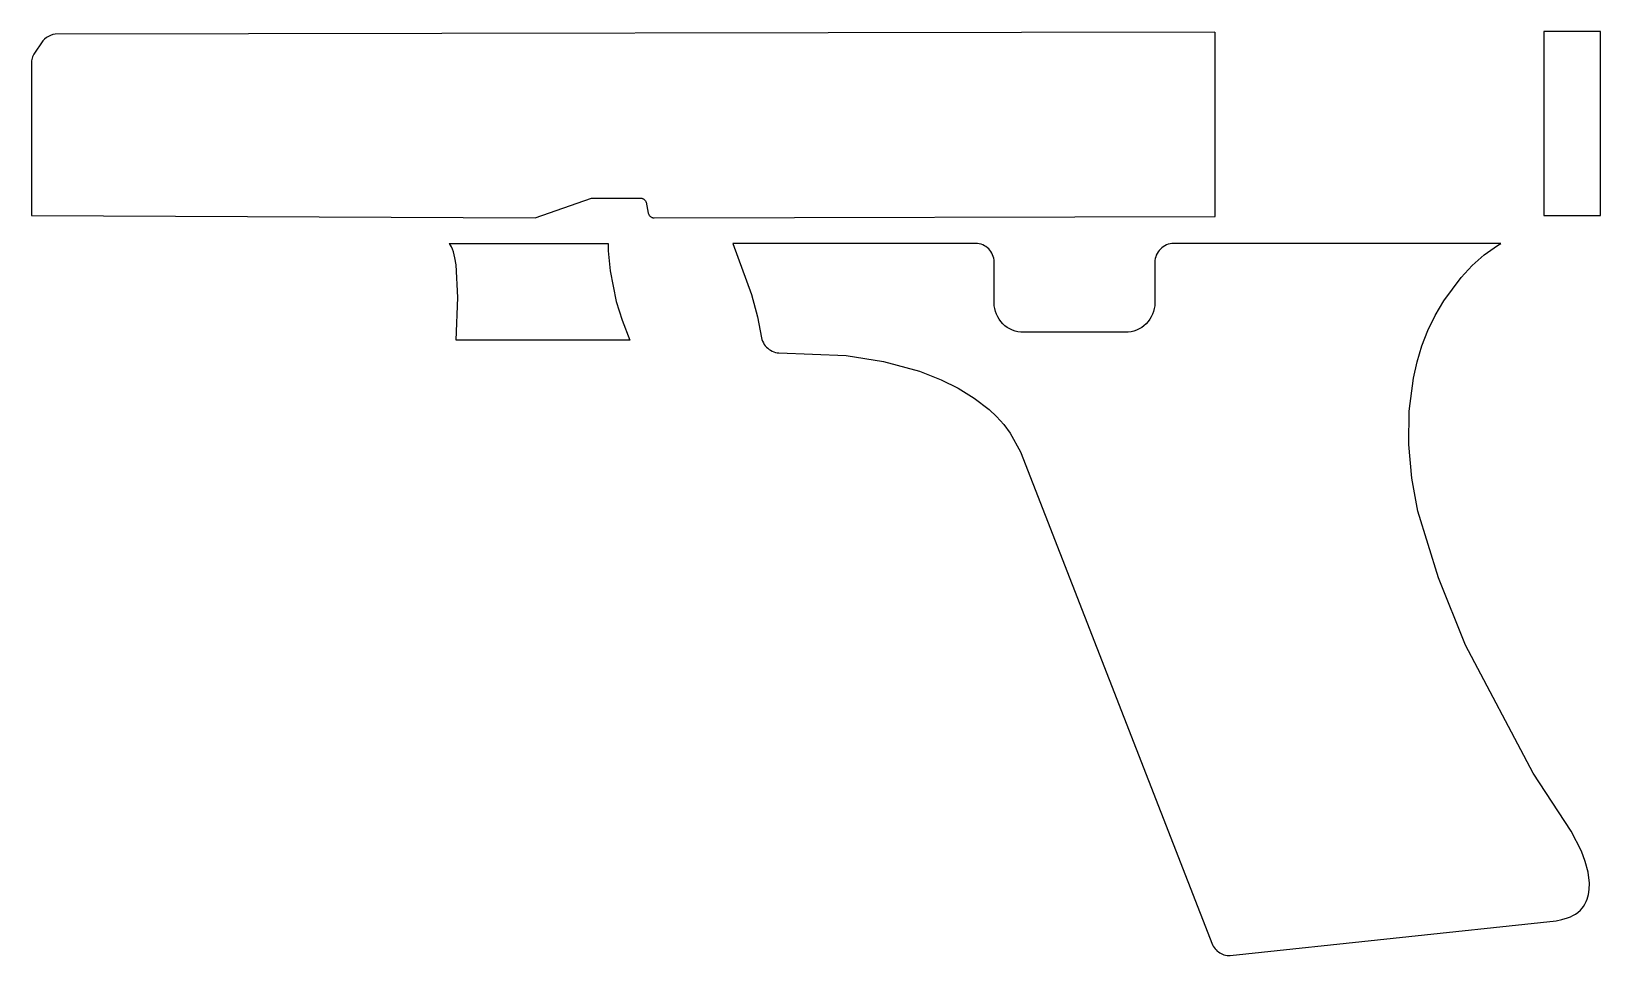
# Model space of a CAD drawing. Header units: metres. Extents: x 25 to 175, y -144 to -55.
import ezdxf

# ---------------------------------------------------------------- set-up
doc = ezdxf.new("R2010")
doc.units = ezdxf.units.M

msp = doc.modelspace()

# ---------------------------------------------------------------- linework, layer by layer
for points in [[(138.387074, -55.232808), (27.193494, -55.436516), (26.967688, -55.479442), (26.750264, -55.549038), (26.543508, -55.644288), (26.34996, -55.763668), (26.171652, -55.906162), (26.01087, -56.0705), (25.141682, -57.356248), (25.07996, -57.475374), (25.027382, -57.598564), (24.983948, -57.725056), (24.949912, -57.854342), (24.925274, -57.985914), (24.910542, -58.119264), (24.905462, -72.802496), (73.193656, -73.056496), (78.61935, -71.157592), (83.372706, -71.159624), (83.41995, -71.165974), (83.465924, -71.176388), (83.510628, -71.190612), (83.553554, -71.208392), (83.594702, -71.229728), (83.633818, -71.254366), (83.670648, -71.282306), (83.704938, -71.31304), (83.736434, -71.346822), (83.765136, -71.383144), (83.79079, -71.422006), (83.813142, -71.463154), (83.831938, -71.506588), (83.846924, -71.552054), (84.050124, -72.593708), (84.067904, -72.647048), (84.090002, -72.697848), (84.116164, -72.746108), (84.146136, -72.791828), (84.179664, -72.8345), (84.216748, -72.874124), (84.25688, -72.910446), (84.30006, -72.943212), (84.34578, -72.972168), (84.39404, -72.997314), (84.444586, -73.018142), (84.49691, -73.034652), (84.551012, -73.046844), (84.606638, -73.05421), (138.387836, -72.906636), (138.387836, -55.232808)], [(169.919396, -55.177944), (169.919396, -72.816974), (175.358806, -72.802496), (175.358806, -55.169308), (169.919396, -55.178198)], [(82.29092, -84.783676), (65.623694, -84.783676), (65.789556, -80.668622), (65.623694, -77.542136), (65.51422, -76.87691), (65.369694, -76.300076), (65.28308, -76.05141), (65.186306, -75.832716), (65.078864, -75.646788), (65.020952, -75.566778), (64.960246, -75.495912), (80.218026, -75.495912), (80.215486, -76.189078), (80.383888, -78.118208), (80.987646, -81.058004), (81.53527, -82.836512), (82.29092, -84.783168)], [(174.280576, -136.822434), (174.152306, -135.76935), (173.890178, -134.746238), (173.517052, -133.751828), (172.528992, -131.844542), (168.905428, -126.265178), (162.401758, -113.999518), (159.809942, -107.544616), (157.843474, -101.174042), (157.253178, -98.001836), (156.958538, -94.78391), (156.997908, -91.567254), (157.409134, -88.398858), (157.766258, -86.847426), (158.23057, -85.325712), (158.80715, -83.839558), (159.50057, -82.394806), (160.315656, -80.997298), (161.97961, -78.758034), (163.03625, -77.618844), (164.196522, -76.581762), (165.457124, -75.69073), (165.787578, -75.495912), (134.258812, -75.50531), (134.077456, -75.532996), (133.90245, -75.577954), (133.734556, -75.639422), (133.57479, -75.716384), (133.424168, -75.807824), (133.283452, -75.91298), (133.153658, -76.030836), (133.035802, -76.16063), (132.930646, -76.301346), (132.839206, -76.451968), (132.762244, -76.611734), (132.700776, -76.779628), (132.655818, -76.954634), (132.628132, -77.13599), (132.604002, -81.463388), (132.560568, -81.74736), (132.489956, -82.021426), (132.39369, -82.284316), (132.273294, -82.534506), (132.130038, -82.770472), (131.965446, -82.99069), (131.780788, -83.19389), (131.577588, -83.378548), (131.35737, -83.54314), (131.121404, -83.686396), (130.871214, -83.806792), (130.608324, -83.903058), (130.334258, -83.97367), (130.050286, -84.017104), (119.779034, -84.017104), (119.495062, -83.97367), (119.220996, -83.903058), (118.958106, -83.806792), (118.707916, -83.686396), (118.47195, -83.54314), (118.251732, -83.378548), (118.048532, -83.19389), (117.863874, -82.99069), (117.699282, -82.770472), (117.556026, -82.534506), (117.43563, -82.284316), (117.339364, -82.021426), (117.268752, -81.74736), (117.225318, -81.463388), (117.201442, -77.101192), (117.174264, -76.923646), (117.130322, -76.752196), (117.070124, -76.587858), (116.99494, -76.431648), (116.905278, -76.284328), (116.802408, -76.14666), (116.687092, -76.01966), (116.560092, -75.904344), (116.422424, -75.801474), (116.275104, -75.711812), (116.118894, -75.636628), (115.954556, -75.57643), (115.783106, -75.532488), (115.60556, -75.50531), (92.157804, -75.496166), (93.9546, -80.399128), (94.522036, -82.544412), (94.899734, -84.545932), (94.947486, -84.713064), (95.009462, -84.873338), (95.0849, -85.026246), (95.172784, -85.170772), (95.272606, -85.306408), (95.383604, -85.432138), (95.504762, -85.5472), (95.635572, -85.651086), (95.775018, -85.74278), (95.922592, -85.821774), (96.077278, -85.887052), (96.238314, -85.938106), (96.404938, -85.97392), (96.576388, -85.993732), (103.035862, -86.22919), (106.593132, -86.80069), (110.054644, -87.75319), (112.14862, -88.569546), (113.76533, -89.3699), (115.300252, -90.314272), (116.72697, -91.4146), (117.445282, -92.085668), (118.136162, -92.867226), (118.741952, -93.697806), (119.74957, -95.480886), (138.143996, -142.734792), (138.216894, -142.869158), (138.299952, -142.99565), (138.392154, -143.114014), (138.493246, -143.223742), (138.602466, -143.32458), (138.719052, -143.41602), (138.842496, -143.497808), (138.972036, -143.569436), (139.107164, -143.630396), (139.247118, -143.680434), (139.391136, -143.719296), (139.53871, -143.746474), (139.689332, -143.76146), (139.84224, -143.764), (171.083224, -140.422884), (171.65066, -140.31468), (172.197014, -140.156946), (172.458126, -140.054838), (172.709332, -139.93495), (172.948854, -139.79525), (173.175168, -139.63396), (173.428914, -139.407646), (173.586648, -139.232132), (173.72711, -139.043918), (173.850808, -138.844528), (173.982634, -138.580876), (174.070264, -138.36015), (174.19955, -137.899648), (174.270162, -137.423398), (174.281084, -136.823196)]]:
    msp.add_lwpolyline(points)

doc.saveas('drawing.dxf')
